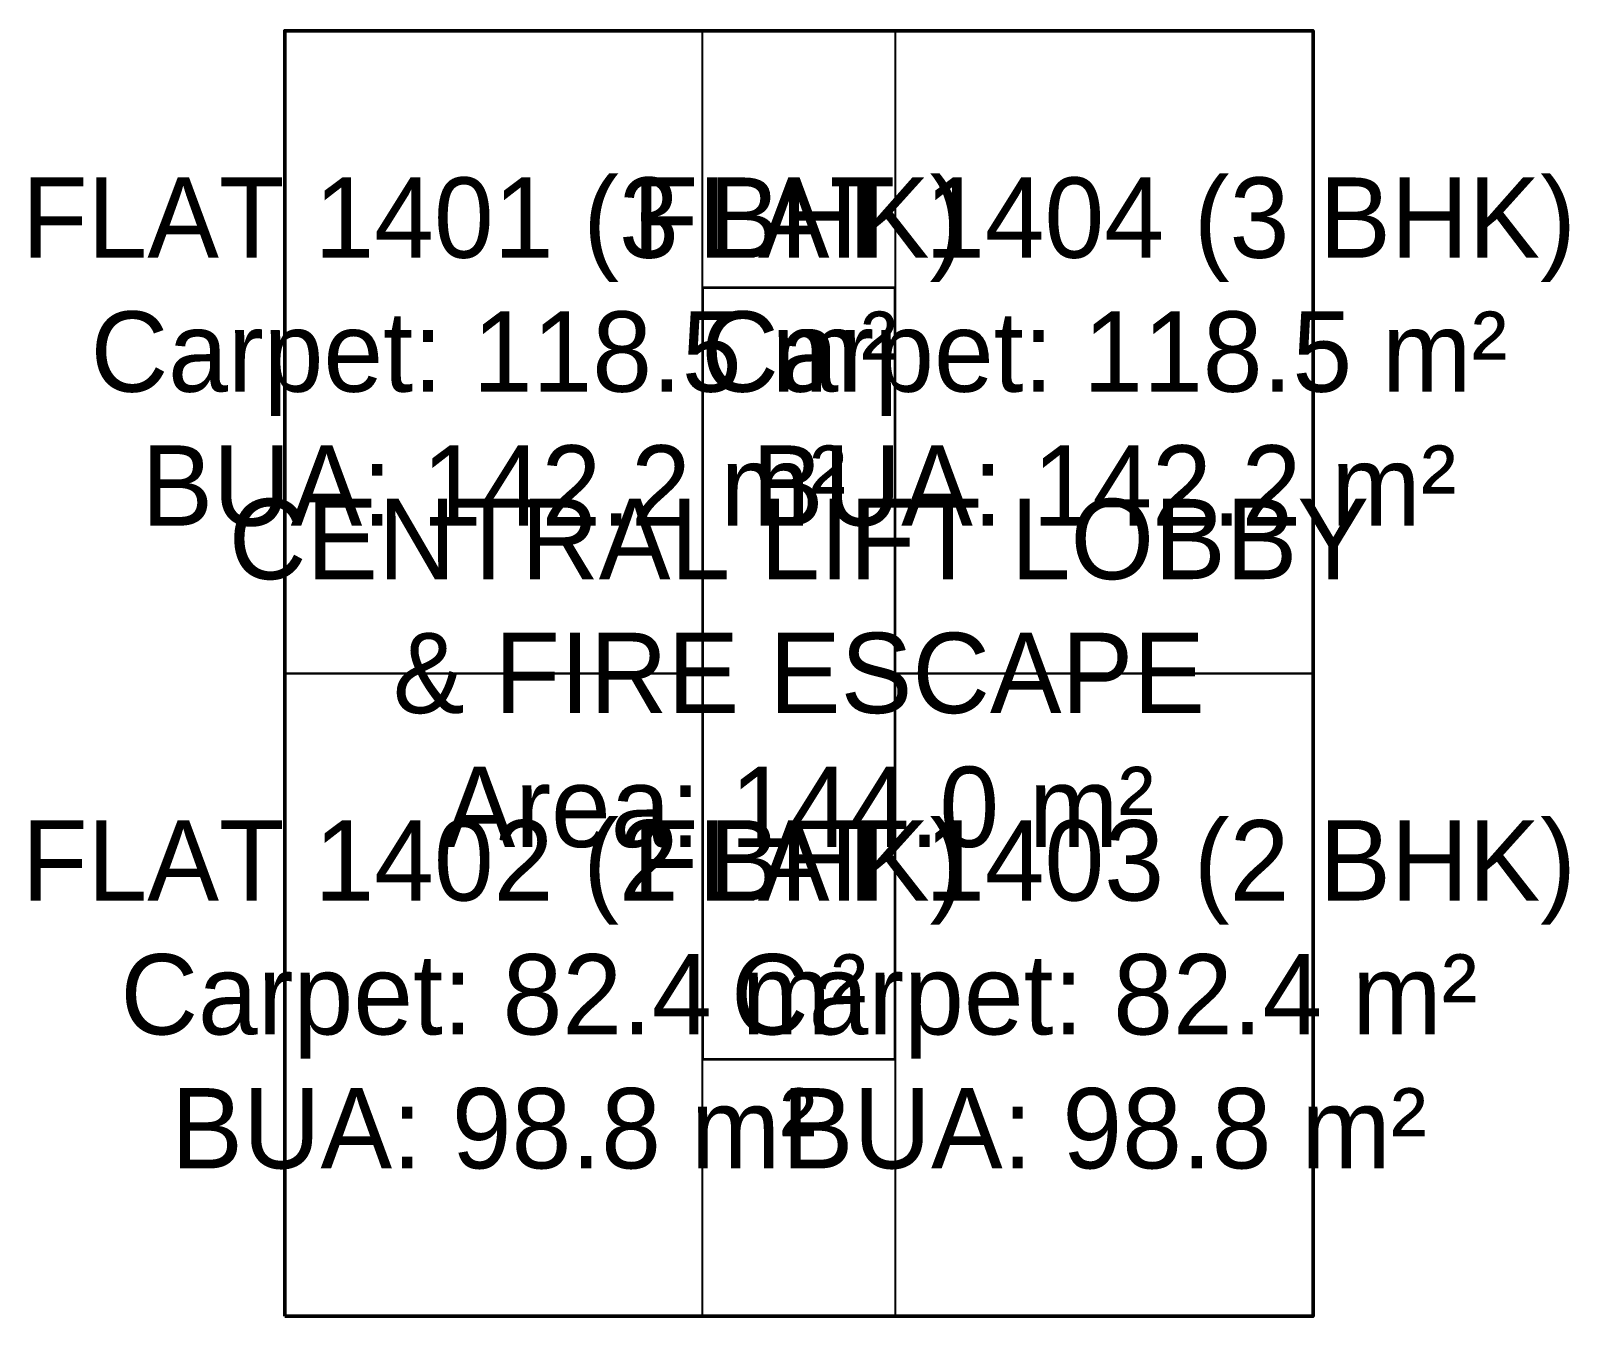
# Model space of a CAD drawing. Header units: metres. Extents: x -7.9 to 40, y 0 to 40.
import ezdxf

# ---------------------------------------------------------------- set-up
doc = ezdxf.new("R2010")
doc.units = ezdxf.units.M
for name, color, linetype in [('A-ANNO-TEXT', 4, 'Continuous'), ('A-AREA-UNITS', 3, 'Continuous'), ('A-CORE-CIRC', 1, 'Continuous'), ('A-WALL-EXTR', 7, 'Continuous')]:
    doc.layers.add(name, color=color, linetype=linetype)

msp = doc.modelspace()

# ---------------------------------------------------------------- linework, layer by layer
at = {"layer": 'A-AREA-UNITS', "lineweight": 25}
for points in [[(0, 20), (13, 20), (13, 40), (0, 40), (0, 20)], [(19, 20), (32, 20), (32, 40), (19, 40), (19, 20)], [(0, 0), (13, 0), (13, 20), (0, 20), (0, 0)], [(19, 0), (32, 0), (32, 20), (19, 20), (19, 0)]]:
    msp.add_lwpolyline(points, close=True, dxfattribs=at)
at = {"layer": 'A-CORE-CIRC', "lineweight": 35}
msp.add_lwpolyline([(13, 8), (19, 8), (19, 32), (13, 32), (13, 8)], close=True, dxfattribs=at)
at = {"layer": 'A-WALL-EXTR', "lineweight": 50}
msp.add_lwpolyline([(0, 0), (32, 0), (32, 40), (0, 40), (0, 0)], close=True, dxfattribs=at)

# ---------------------------------------------------------------- texts
at = {"layer": 'A-ANNO-TEXT', "char_height": 2.5, "attachment_point": 5}
for s, insert in [('FLAT 1401 (3 BHK)\\PCarpet: 118.5 m²\\PBUA: 142.2 m²', (6.5, 30)), ('FLAT 1404 (3 BHK)\\PCarpet: 118.5 m²\\PBUA: 142.2 m²', (25.5, 30)), ('CENTRAL LIFT LOBBY\\P& FIRE ESCAPE\\PArea: 144.0 m²', (16, 20)), ('FLAT 1402 (2 BHK)\\PCarpet: 82.4 m²\\PBUA: 98.8 m²', (6.5, 10)), ('FLAT 1403 (2 BHK)\\PCarpet: 82.4 m²\\PBUA: 98.8 m²', (25.5, 10))]:
    msp.add_mtext(s, dxfattribs=dict(at, insert=insert))

doc.saveas('drawing.dxf')
